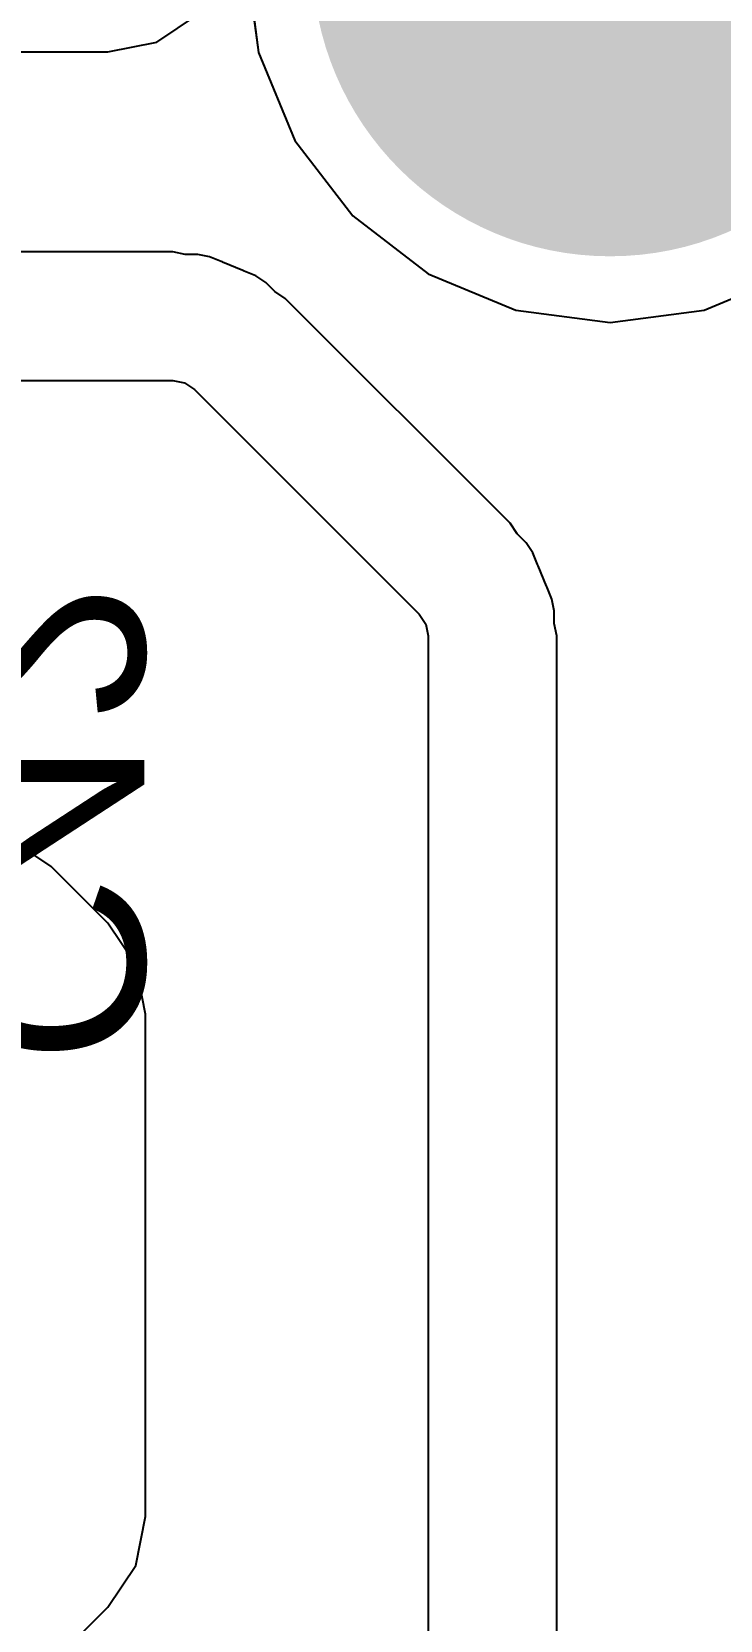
# Model space of a CAD drawing. Header units: inches. Extents: x 0 to 198, y 0 to 199.
# Drawn here: x 1.0871 to 1.1963, y 3.5119 to 3.7638 of the extents above; entities that cross this region are included whole.
import ezdxf

# ---------------------------------------------------------------- set-up
doc = ezdxf.new("R2010")
doc.units = ezdxf.units.IN
doc.header["$MEASUREMENT"] = 0
for name, color, linetype in [('Bottom Layer', 5, 'Continuous'), ('Bottom Overlay', 54, 'Continuous'), ('Layer 1', 16, 'Continuous'), ('Layer 2', 76, 'Continuous'), ('Pad Holes', 156, 'Continuous'), ('Top Layer', 1, 'Continuous')]:
    doc.layers.add(name, color=color, linetype=linetype)
doc.styles.add('Arial', font='', dxfattribs={"height": 0.2})
doc.styles.get('Arial').set_extended_font_data('Arial')

# ---------------------------------------------------------------- blocks, each defined once
blk = doc.blocks.new('BH_18650_B1BA002_19')
at = {"layer": 'Pad Holes'}
h = blk.add_hatch(color=7, dxfattribs=at)
edge = h.paths.add_edge_path()
edge.add_arc((0.15748, 1.41102), 0.04724, 0, 360)

msp = doc.modelspace()

# ---------------------------------------------------------------- linework, layer by layer
at = {"layer": 'Bottom Layer'}
for p, q in [((1.12186, 3.76977), (1.12309, 3.76049)), ((1.10698, 3.76216), (1.1136, 3.76658)), ((1.09918, 3.76061), (1.10698, 3.76216)), ((0.71882, 3.76061), (1.09918, 3.76061)), ((1.12309, 3.76049), (1.12885, 3.74656)), ((1.12885, 3.74656), (1.13803, 3.73461)), ((1.13803, 3.73461), (1.14999, 3.72543)), ((1.14999, 3.72543), (1.16391, 3.71966)), ((1.1938, 3.71966), (1.20772, 3.72543)), ((1.16391, 3.71966), (1.17886, 3.71769)), ((1.17886, 3.71769), (1.1938, 3.71966)), ((1.09021, 3.63142), (1.08359, 3.63584)), ((1.09921, 3.62242), (1.09021, 3.63142)), ((1.10363, 3.6158), (1.09921, 3.62242)), ((1.10518, 3.608), (1.10363, 3.6158)), ((1.10518, 3.52835), (1.10518, 3.608)), ((1.10363, 3.52055), (1.10518, 3.52835)), ((1.09921, 3.51393), (1.10363, 3.52055)), ((1.08948, 3.50421), (1.09921, 3.51393))]:
    msp.add_line(p, q, dxfattribs=at)
at = {"layer": 'Layer 1'}
for p, q in [((1.12112, 3.77543), (1.12309, 3.76049)), ((1.12309, 3.76049), (1.12885, 3.74656)), ((1.12885, 3.74656), (1.13803, 3.73461)), ((1.13803, 3.73461), (1.14999, 3.72543)), ((1.14999, 3.72543), (1.16391, 3.71966)), ((1.1938, 3.71966), (1.20772, 3.72543)), ((1.16391, 3.71966), (1.17886, 3.71769)), ((1.17886, 3.71769), (1.1938, 3.71966))]:
    msp.add_line(p, q, dxfattribs=at)
at = {"layer": 'Layer 2'}
for p, q in [((1.12112, 3.77543), (1.12309, 3.76049)), ((1.12309, 3.76049), (1.12885, 3.74656)), ((1.12885, 3.74656), (1.13803, 3.73461)), ((1.13803, 3.73461), (1.14999, 3.72543)), ((1.1095, 3.72888), (0.97443, 3.72888)), ((1.11147, 3.72849), (1.1095, 3.72888)), ((1.11348, 3.72849), (1.11147, 3.72849)), ((1.11534, 3.72812), (1.11348, 3.72849)), ((1.11719, 3.72735), (1.11534, 3.72812)), ((1.11731, 3.72733), (1.11719, 3.72735)), ((1.1174, 3.72726), (1.11731, 3.72733)), ((1.12062, 3.72593), (1.1174, 3.72726)), ((1.12074, 3.72591), (1.12062, 3.72593)), ((1.12083, 3.72584), (1.12074, 3.72591)), ((1.12269, 3.72507), (1.12083, 3.72584)), ((1.12426, 3.72402), (1.12269, 3.72507)), ((1.12269, 3.72507), (1.12269, 3.72507)), ((1.12568, 3.7226), (1.12426, 3.72402)), ((1.14999, 3.72543), (1.16391, 3.71966)), ((1.1938, 3.71966), (1.20772, 3.72543)), ((1.12735, 3.72149), (1.12568, 3.7226)), ((1.163, 3.68584), (1.12735, 3.72149)), ((1.16391, 3.71966), (1.17886, 3.71769)), ((1.17886, 3.71769), (1.1938, 3.71966)), ((0.59209, 3.70849), (1.1095, 3.70849)), ((1.1095, 3.70849), (1.11136, 3.70812)), ((1.11136, 3.70812), (1.11293, 3.70707)), ((1.11293, 3.70707), (1.14858, 3.67142)), ((1.16412, 3.68417), (1.163, 3.68584)), ((1.16554, 3.68275), (1.16412, 3.68417)), ((1.16659, 3.68118), (1.16554, 3.68275)), ((1.16735, 3.67932), (1.16659, 3.68118)), ((1.16659, 3.68118), (1.16659, 3.68118)), ((1.16659, 3.68118), (1.16659, 3.68118)), ((1.16742, 3.67922), (1.16735, 3.67932)), ((1.16744, 3.67911), (1.16742, 3.67922)), ((1.16877, 3.67589), (1.16744, 3.67911)), ((1.16884, 3.6758), (1.16877, 3.67589)), ((1.16886, 3.67568), (1.16884, 3.6758)), ((1.16963, 3.67383), (1.16886, 3.67568)), ((1.17, 3.67197), (1.16963, 3.67383)), ((1.14858, 3.67142), (1.14963, 3.66985)), ((1.17, 3.66996), (1.17, 3.67197)), ((1.14963, 3.66985), (1.15, 3.66799)), ((1.15, 3.66799), (1.15, 2.46023)), ((1.17039, 3.66799), (1.17, 3.66996)), ((1.17039, 2.465), (1.17039, 3.66799))]:
    msp.add_line(p, q, dxfattribs=at)
at = {"layer": 'Top Layer'}
for p, q in [((1.12112, 3.77543), (1.12309, 3.76049)), ((1.12309, 3.76049), (1.12885, 3.74656)), ((1.12885, 3.74656), (1.13803, 3.73461)), ((1.13803, 3.73461), (1.14999, 3.72543)), ((1.14999, 3.72543), (1.16391, 3.71966)), ((1.1938, 3.71966), (1.20772, 3.72543)), ((1.16391, 3.71966), (1.17886, 3.71769)), ((1.17886, 3.71769), (1.1938, 3.71966))]:
    msp.add_line(p, q, dxfattribs=at)

# ---------------------------------------------------------------- block references
msp.add_blockref('BH_18650_B1BA002_19', (1.02138, 2.36441))

# ---------------------------------------------------------------- texts
at = {"layer": 'Bottom Overlay', "style": 'Arial', "text_generation_flag": 2}
msp.add_text('C42', height=0.03, rotation=270, dxfattribs=at).set_placement((1.075, 3.60001))

doc.saveas('drawing.dxf')
